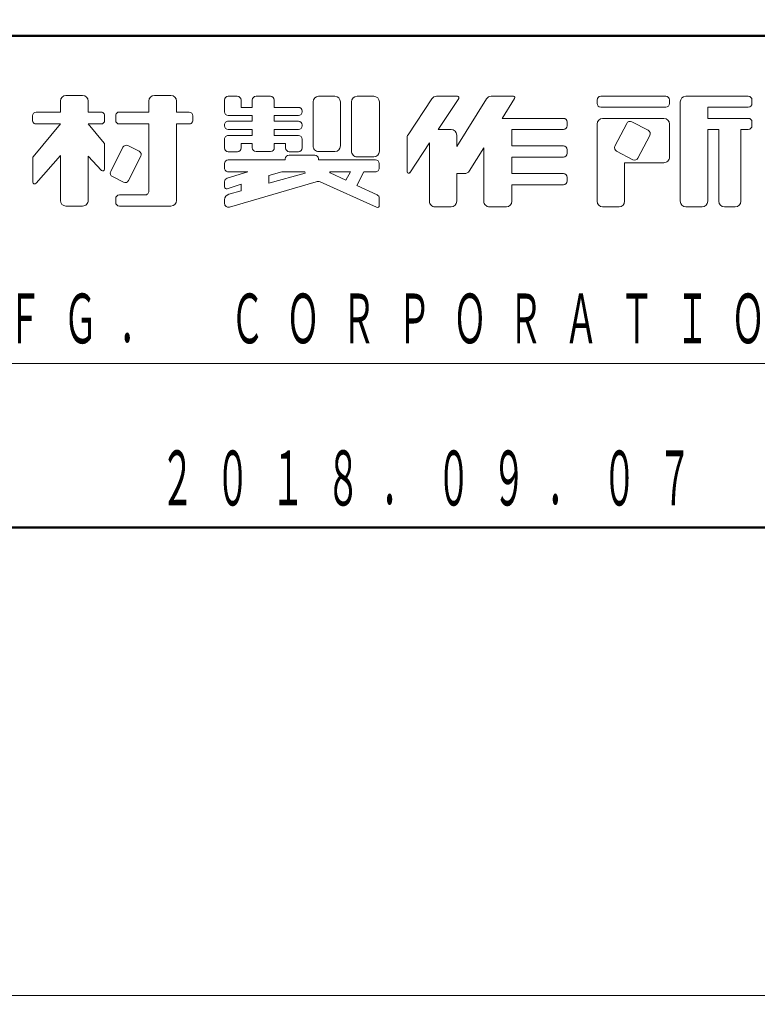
# Model space of a CAD drawing. Units: millimetres on the paper. Extents: x 6 to 426, y -599 to 292.
# Drawn here: x 334.56 to 366.1, y -5 to 36.7 of the extents above; entities that cross this region are included whole.
import ezdxf

# ---------------------------------------------------------------- set-up
doc = ezdxf.new("R2010")
doc.units = ezdxf.units.MM
doc.layers.add('0_2', color=7, linetype='Continuous', lineweight=13)
doc.layers.add('2D', color=7, linetype='Continuous', lineweight=13)
doc.styles.add('ＭＳ ゴシック', font='')
doc.styles.get('ＭＳ ゴシック').set_extended_font_data('MS Gothic')

msp = doc.modelspace()

# ---------------------------------------------------------------- linework, layer by layer
at = {"layer": '0_2', "color": 140, "lineweight": 50}
msp.add_line((28, 36), (403, 36), dxfattribs=at)
at = {"layer": '0_2'}
for p, q in [((337.251, 33.454), (336.542, 33.454)), ((340.32, 33.454), (341.028, 33.454)), ((343.479, 33.417), (343.863, 33.417)), ((344.665, 33.417), (345.285, 33.417)), ((347.342, 33.417), (348.033, 33.417)), ((348.986, 33.417), (349.698, 33.417)), ((353.276, 33.418), (352.379, 33.418)), ((355.664, 33.418), (354.722, 33.418)), ((359.401, 33.418), (360.14, 33.419)), ((360.14, 33.419), (362.178, 33.419)), ((363.037, 33.418), (363.618, 33.419)), ((363.618, 33.419), (365.704, 33.419)), ((336.302, 33.215), (336.301, 32.742)), ((337.491, 32.742), (337.491, 33.214)), ((340.08, 32.742), (340.08, 33.214)), ((341.268, 33.215), (341.27, 32.742)), ((343.319, 32.757), (343.319, 33.257)), ((344.023, 33.258), (344.024, 32.944)), ((344.024, 32.944), (344.505, 32.944)), ((344.505, 32.944), (344.505, 33.257)), ((345.445, 33.258), (345.447, 32.944)), ((345.447, 32.944), (346.48, 32.944)), ((347.102, 31.909), (347.102, 33.177)), ((348.273, 33.177), (348.273, 31.299)), ((348.746, 32.595), (348.746, 33.177)), ((349.938, 33.177), (349.938, 31.072)), ((352.179, 33.311), (351.161, 31.769)), ((353.329, 33.319), (352.456, 31.998)), ((353.243, 31.277), (354.519, 33.306)), ((355.188, 32.474), (355.719, 33.32)), ((359.241, 33.11), (359.241, 33.258)), ((362.178, 32.95), (359.401, 32.95)), ((362.338, 33.259), (362.338, 33.11)), ((362.797, 28.933), (362.797, 33.178)), ((365.704, 32.949), (363.973, 32.947)), ((363.973, 32.947), (363.973, 32.474)), ((365.864, 33.259), (365.864, 33.109)), ((335.111, 32.582), (335.111, 32.394)), ((336.301, 32.742), (335.271, 32.742)), ((338.033, 32.745), (337.491, 32.742)), ((338.194, 32.395), (338.194, 32.585)), ((338.666, 32.395), (338.666, 32.585)), ((338.827, 32.745), (340.08, 32.742)), ((341.27, 32.742), (341.806, 32.742)), ((341.966, 32.582), (341.966, 32.394)), ((344.505, 32.597), (343.479, 32.597)), ((344.505, 32.351), (344.505, 32.597)), ((346.48, 32.597), (345.447, 32.597)), ((345.447, 32.597), (345.447, 32.351)), ((346.64, 32.784), (346.64, 32.757)), ((348.742, 31.073), (348.746, 32.595)), ((336.301, 32.235), (335.139, 30.835)), ((335.271, 32.234), (336.301, 32.235)), ((337.491, 32.235), (338.175, 31.418)), ((337.491, 32.235), (338.034, 32.235)), ((340.08, 32.235), (338.826, 32.235)), ((340.084, 29.362), (340.08, 32.235)), ((341.805, 32.234), (341.27, 32.235)), ((341.27, 32.235), (341.27, 28.97)), ((343.319, 32.158), (343.319, 32.195)), ((343.479, 32.355), (344.505, 32.351)), ((345.447, 32.351), (346.48, 32.351)), ((346.64, 32.191), (346.64, 32.156)), ((355.188, 32.474), (357.808, 32.474)), ((357.968, 32.314), (357.968, 32.162)), ((359.241, 28.933), (359.241, 32.231)), ((359.481, 32.471), (361.711, 32.472)), ((360.51, 32.258), (360.006, 31.284)), ((360.726, 32.327), (361.425, 31.964)), ((361.711, 32.472), (362.098, 32.472)), ((362.338, 32.232), (362.338, 30.818)), ((363.973, 32.474), (365.704, 32.474)), ((365.864, 32.314), (365.864, 32.162)), ((344.505, 31.998), (343.479, 31.998)), ((343.479, 31.746), (344.505, 31.746)), ((344.505, 31.746), (344.505, 31.998)), ((346.48, 31.996), (345.447, 31.994)), ((345.447, 31.994), (345.447, 31.746)), ((345.447, 31.746), (346.48, 31.746)), ((347.101, 31.299), (347.102, 31.909)), ((352.456, 31.998), (353.001, 31.998)), ((353.241, 31.759), (353.243, 31.277)), ((357.809, 32.002), (355.605, 31.999)), ((355.605, 31.999), (355.605, 31.295)), ((361.494, 31.749), (360.99, 30.775)), ((364.444, 32.002), (363.973, 32.002)), ((363.973, 32.002), (363.973, 28.933)), ((364.444, 32.002), (364.444, 28.933)), ((365.704, 32.002), (365.386, 32.002)), ((365.386, 32.002), (365.386, 28.933)), ((338.194, 31.367), (338.194, 30.305)), ((339.191, 31.312), (339.669, 31.072)), ((343.319, 31.211), (343.319, 31.586)), ((344.505, 31.401), (344.031, 31.401)), ((344.031, 31.401), (344.031, 31.211)), ((344.506, 31.218), (344.505, 31.401)), ((345.447, 31.401), (345.447, 31.219)), ((345.928, 31.401), (345.447, 31.401)), ((345.928, 31.21), (345.928, 31.401)), ((346.64, 31.586), (346.64, 31.211)), ((351.121, 31.637), (351.121, 30.19)), ((352.081, 31.429), (351.238, 30.154)), ((352.078, 28.934), (352.081, 31.429)), ((355.605, 31.295), (357.808, 31.295)), ((336.301, 30.893), (335.261, 29.701)), ((336.301, 30.893), (336.301, 28.97)), ((337.491, 30.866), (338.055, 30.251)), ((337.494, 28.97), (337.491, 30.866)), ((338.454, 30.201), (338.976, 31.241)), ((339.217, 29.817), (339.74, 30.857)), ((343.871, 31.051), (343.479, 31.051)), ((345.287, 31.059), (344.666, 31.059)), ((346.077, 30.905), (347.173, 30.905)), ((346.48, 31.051), (346.088, 31.051)), ((348.033, 31.059), (347.341, 31.059)), ((353.779, 30.225), (354.403, 31.221)), ((354.403, 28.933), (354.403, 31.221)), ((357.968, 31.135), (357.968, 30.982)), ((360.074, 31.069), (360.774, 30.706)), ((335.121, 30.784), (335.121, 29.754)), ((343.321, 30.542), (343.321, 30.351)), ((345.917, 30.702), (343.481, 30.702)), ((345.917, 30.702), (345.917, 30.745)), ((347.333, 30.749), (347.334, 30.702)), ((347.334, 30.702), (349.772, 30.702)), ((349.698, 30.832), (348.982, 30.832)), ((349.932, 30.542), (349.932, 30.352)), ((357.808, 30.822), (355.605, 30.821)), ((355.605, 30.821), (355.605, 30.112)), ((362.097, 30.578), (360.421, 30.581)), ((360.421, 30.581), (360.421, 28.933)), ((344.314, 30.195), (343.432, 29.916)), ((343.481, 30.191), (344.314, 30.195)), ((345.217, 30.027), (345.761, 30.195)), ((345.217, 29.703), (346.766, 30.129)), ((345.217, 30.027), (345.217, 29.703)), ((346.744, 30.195), (345.761, 30.195)), ((346.744, 30.195), (346.766, 30.129)), ((347.828, 30.149), (348.502, 29.832)), ((348.699, 30.195), (347.839, 30.195)), ((348.699, 30.195), (348.502, 29.832)), ((349.267, 30.195), (348.977, 29.609)), ((349.771, 30.192), (349.267, 30.195)), ((353.243, 30.112), (353.575, 30.112)), ((353.243, 30.112), (353.243, 28.933)), ((355.605, 30.112), (357.808, 30.112)), ((338.525, 29.986), (339.002, 29.746)), ((343.321, 29.764), (343.321, 29.54)), ((344.036, 29.66), (343.425, 29.464)), ((343.525, 28.684), (347.242, 29.767)), ((344.036, 29.66), (344.036, 29.378)), ((347.407, 29.756), (349.819, 28.678)), ((348.977, 29.609), (349.84, 29.203)), ((357.808, 29.64), (355.605, 29.638)), ((355.605, 29.638), (355.605, 28.933)), ((357.968, 29.952), (357.968, 29.8)), ((338.826, 29.202), (339.924, 29.202)), ((343.497, 29.23), (344.036, 29.378)), ((338.666, 28.89), (338.666, 29.042)), ((343.321, 28.999), (343.321, 28.837)), ((349.932, 29.058), (349.932, 28.751)), ((336.541, 28.73), (337.254, 28.73)), ((341.03, 28.73), (338.826, 28.73)), ((353.003, 28.693), (352.318, 28.693)), ((355.365, 28.693), (354.643, 28.693)), ((360.181, 28.693), (359.481, 28.693)), ((363.733, 28.693), (363.037, 28.693)), ((365.146, 28.693), (364.684, 28.693)), ((307, 22), (392, 22))]:
    msp.add_line(p, q, dxfattribs=at)
at = {"layer": '0_2', "lineweight": 50}
msp.add_lwpolyline([(28, 15), (28, 272), (403, 272), (403, 15)], close=True, dxfattribs=at)
at = {"layer": '0_2'}
for centre, radius, start, end in [((336.542, 33.214), 0.24, 90, 179.8344), ((337.251, 33.214), 0.24, 0, 90), ((340.32, 33.214), 0.24, 90, 180), ((341.028, 33.214), 0.24, 0.3129, 90), ((343.479, 33.257), 0.16, 90, 180), ((343.863, 33.257), 0.16, 0.2336, 90), ((344.665, 33.257), 0.16, 90, 180), ((345.285, 33.257), 0.16, 0.3336, 90), ((347.342, 33.177), 0.24, 90, 180), ((348.033, 33.177), 0.24, 0, 90), ((348.986, 33.177), 0.24, 90, 180), ((349.698, 33.177), 0.24, 0, 90), ((352.379, 33.178), 0.24, 90, 146.5476), ((353.276, 33.354), 0.064, 326.5476, 90), ((354.722, 33.178), 0.24, 90, 147.8433), ((355.664, 33.354), 0.064, 327.9289, 90), ((359.401, 33.258), 0.16, 90.0529, 180), ((362.178, 33.259), 0.16, 0, 90), ((363.037, 33.178), 0.24, 90.0579, 180), ((365.704, 33.259), 0.16, 0, 90), ((346.48, 32.784), 0.16, 0, 90), ((359.401, 33.11), 0.16, 180, 270), ((362.178, 33.11), 0.16, 270, 0), ((365.704, 33.109), 0.16, 270.0932, 0), ((335.271, 32.582), 0.16, 90, 180), ((338.034, 32.585), 0.16, 0, 90.296), ((338.826, 32.585), 0.16, 89.8529, 180), ((341.806, 32.582), 0.16, 0, 90), ((343.479, 32.757), 0.16, 180, 270), ((346.48, 32.757), 0.16, 270.0181, 0), ((335.271, 32.394), 0.16, 180, 270.0514), ((338.034, 32.395), 0.16, 270, 0), ((338.826, 32.395), 0.16, 180, 270), ((341.806, 32.394), 0.16, 269.912, 0), ((343.479, 32.195), 0.16, 89.8126, 180), ((343.479, 32.158), 0.16, 180, 270), ((346.48, 32.191), 0.16, 0, 90), ((346.48, 32.156), 0.16, 270.0845, 0), ((357.808, 32.314), 0.16, 0, 90), ((357.808, 32.162), 0.16, 270.0971, 0), ((359.481, 32.231), 0.24, 90.0051, 180), ((360.652, 32.184), 0.16, 62.6201, 152.6201), ((362.098, 32.232), 0.24, 0, 90), ((365.704, 32.314), 0.16, 0, 90), ((365.704, 32.162), 0.16, 270.1157, 0), ((343.479, 31.586), 0.16, 89.9878, 180), ((346.48, 31.586), 0.16, 0, 90), ((351.361, 31.637), 0.24, 146.5476, 180), ((353.001, 31.758), 0.24, 0.2212, 90), ((361.352, 31.822), 0.16, 332.6201, 62.6201), ((338.114, 31.367), 0.08, 0, 39.9473), ((339.119, 31.169), 0.16, 63.3014, 153.3014), ((347.341, 31.299), 0.24, 179.9549, 270), ((348.033, 31.299), 0.24, 270, 0), ((357.808, 31.135), 0.16, 0, 90), ((360.148, 31.211), 0.16, 152.6201, 242.6201), ((339.597, 30.929), 0.16, 333.3014, 63.3014), ((343.479, 31.211), 0.16, 180, 270), ((343.871, 31.211), 0.16, 270, 0), ((344.666, 31.219), 0.16, 180.2818, 270), ((345.287, 31.219), 0.16, 270, 0), ((346.077, 30.745), 0.16, 90, 180), ((346.088, 31.211), 0.16, 180.1926, 270), ((346.48, 31.211), 0.16, 270, 0), ((347.173, 30.745), 0.16, 1.1787, 90), ((348.982, 31.072), 0.24, 179.8813, 270), ((349.698, 31.072), 0.24, 270, 0), ((357.808, 30.982), 0.16, 270.0137, 0), ((335.201, 30.784), 0.08, 140.3251, 180), ((343.481, 30.542), 0.16, 90, 180), ((349.772, 30.542), 0.16, 0, 90), ((360.847, 30.848), 0.16, 242.6201, 332.6201), ((362.098, 30.818), 0.24, 269.8983, 0), ((338.114, 30.305), 0.08, 222.4969, 0), ((338.597, 30.129), 0.16, 153.3014, 243.3014), ((343.481, 30.351), 0.16, 180, 270.231), ((347.839, 30.171), 0.024, 90, 244.8124), ((349.772, 30.352), 0.16, 269.6545, 0), ((351.185, 30.19), 0.064, 180, 326.5476), ((353.575, 30.352), 0.24, 270, 327.9289), ((357.808, 29.952), 0.16, 0, 90), ((335.201, 29.754), 0.08, 180, 318.9004), ((339.074, 29.889), 0.16, 243.3014, 333.3014), ((343.481, 29.764), 0.16, 107.536, 180), ((347.309, 29.537), 0.24, 65.9275, 106.2508), ((357.808, 29.8), 0.16, 270.0526, 0), ((338.826, 29.042), 0.16, 90, 180), ((339.924, 29.362), 0.16, 270, 0.0867), ((343.401, 29.54), 0.08, 180, 287.8237), ((343.561, 28.999), 0.24, 105.3771, 180), ((349.772, 29.058), 0.16, 0, 64.8124), ((336.541, 28.97), 0.24, 180, 270), ((337.254, 28.97), 0.24, 270, 0.092), ((338.826, 28.89), 0.16, 180, 270), ((341.03, 28.97), 0.24, 270, 0), ((343.481, 28.837), 0.16, 180, 286.2508), ((352.318, 28.933), 0.24, 179.9474, 270), ((353.003, 28.933), 0.24, 270, 0), ((354.643, 28.933), 0.24, 179.9892, 270), ((355.365, 28.933), 0.24, 270, 0), ((359.481, 28.933), 0.24, 180, 270), ((360.181, 28.933), 0.24, 270, 0), ((363.037, 28.933), 0.24, 180, 270), ((363.733, 28.933), 0.24, 270, 0), ((364.684, 28.933), 0.24, 180, 270), ((365.146, 28.933), 0.24, 270, 0), ((349.852, 28.751), 0.08, 245.9275, 0)]:
    msp.add_arc(centre, radius, start, end, dxfattribs=at)
at = {"layer": '2D'}
for p, q in [((425.5, -5), (5.5, -5)), ((5.5, -5), (425.5, -5)), ((425.5, -5), (5.5, -5))]:
    msp.add_line(p, q, dxfattribs=at)

# ---------------------------------------------------------------- texts
at = {"layer": '0_2', "attachment_point": 7, "style": 'ＭＳ ゴシック'}
for s, insert, char_height in [('\\T1.64;\\W0.5;ＮＡＫＡＭＵＲＡ\u3000ＭＦＧ．\u3000ＣＯＲＰＯＲＡＴＩＯＮ', (310.279, 22.825), 2.126), ('\\T1.64;\\W0.45;２０１８．０９．０７', (340.584, 15.896), 2.346)]:
    msp.add_mtext(s, dxfattribs=dict(at, insert=insert, char_height=char_height))

doc.saveas('drawing.dxf')
